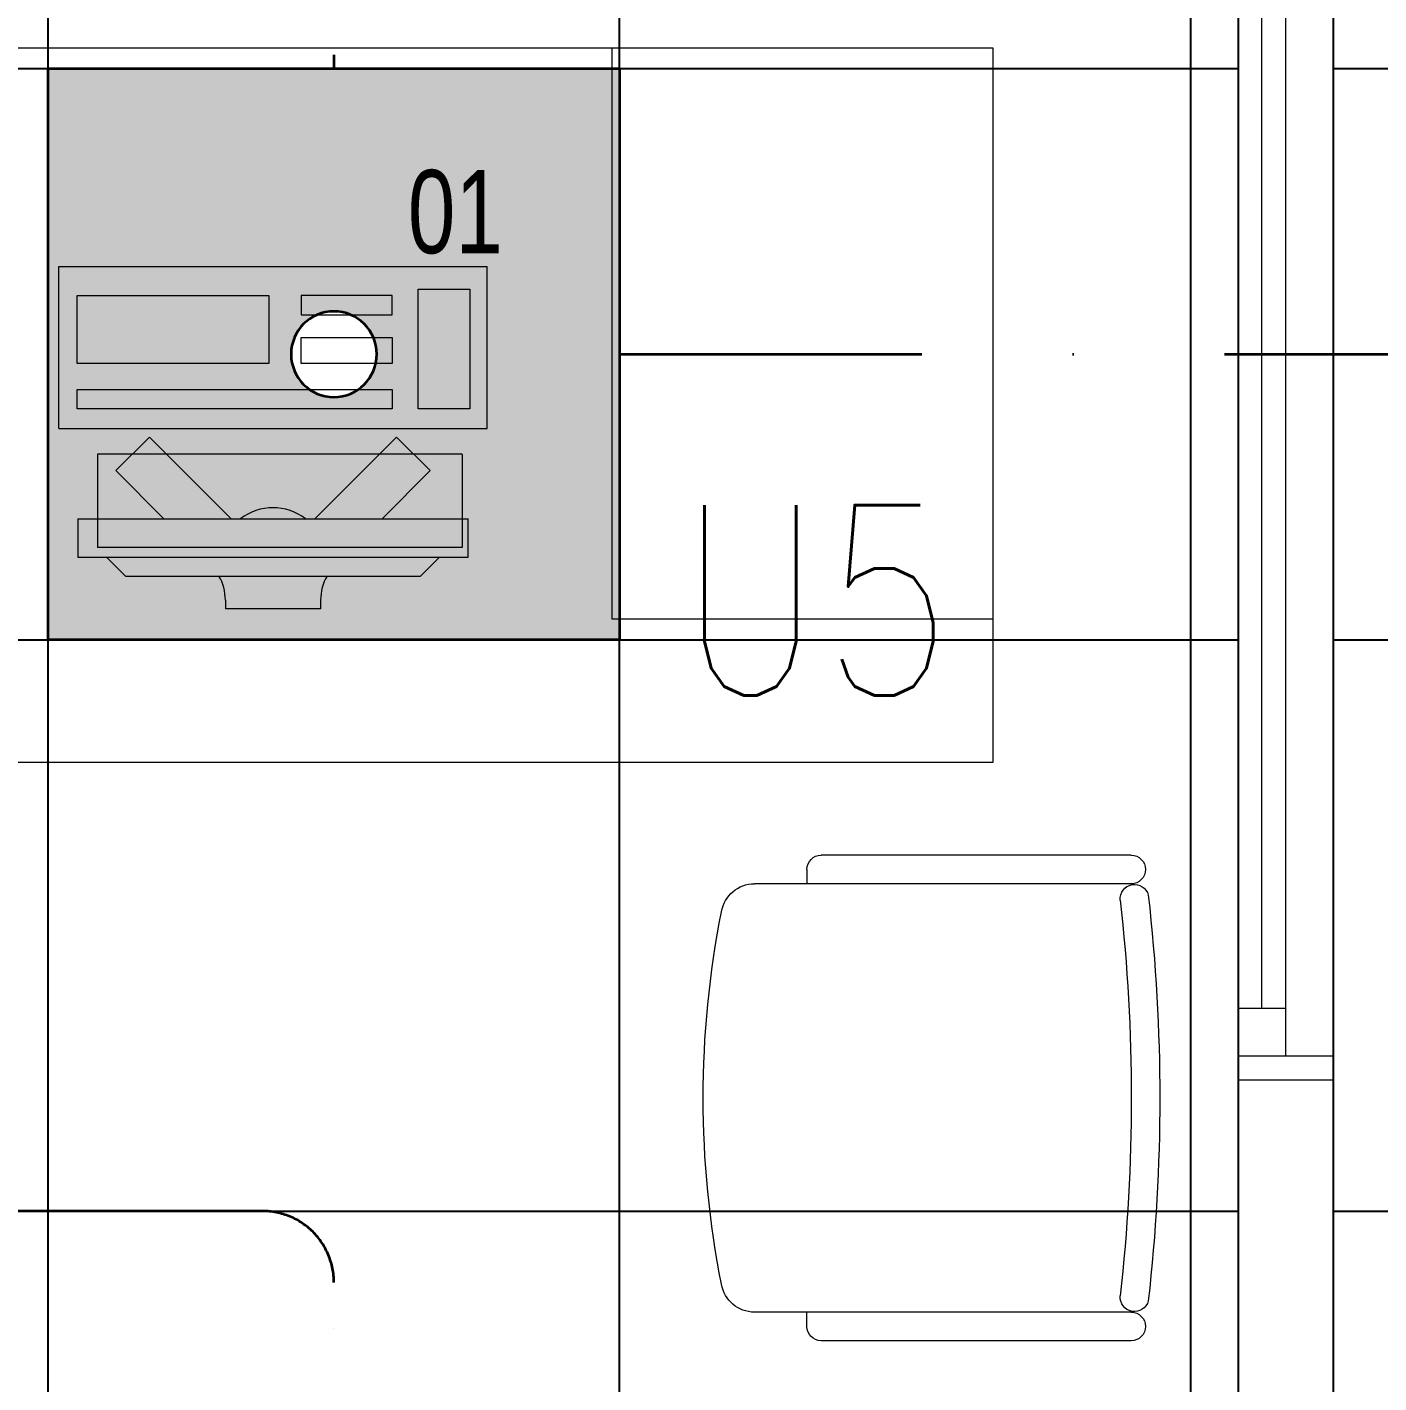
# Model space of a CAD drawing. Header units: inches. Extents: x -12418 to 183584, y -29325 to 19878.
# Drawn here: x 28178 to 29597, y -8580 to -7156 of the extents above; entities that cross this region are included whole.
import ezdxf
from ezdxf.enums import TextEntityAlignment as Align

# ---------------------------------------------------------------- set-up
doc = ezdxf.new("R2010")
doc.units = ezdxf.units.IN
doc.header["$LTSCALE"] = 25
doc.header["$MEASUREMENT"] = 0
doc.linetypes.add('00-Ground Floor$0$HIDDEN', pattern=[9.525, 6.35, -3.175])
doc.linetypes.add('DASHDOT', pattern=[25.4, 12.7, -6.35, 0, -6.35])
doc.layers.get('0').update_dxf_attribs({"color": 8})
for name, color, linetype, lineweight in [('00-Ground Floor$0$72_EGR_EQP_TAG', 142, 'Continuous', 5), ('00-Ground Floor$0$Aluminum', 251, 'Continuous', 5), ('00-Ground Floor$0$LOADING', 253, 'Continuous', 5), ('00-Ground Floor$0$Walls', 251, 'Continuous', 5), ('E-LITE-CIRC', 6, 'Continuous', 25), ('E-LITE-CIRC-NUMB', 6, 'Continuous', 25), ('E-LITE-CLNG', 150, 'Continuous', 35), ('E-LITE-CLNG-CNDT', 6, 'DASHDOT', 35), ('E-LITE-CTRL', 6, 'Continuous', 25), ('E-LITE-IDEN', 6, 'Continuous', 25)]:
    doc.layers.add(name, color=color, linetype=linetype, lineweight=lineweight)
doc.layers.add('00-Ground Floor$0$False Ceiling', color=251, linetype='Continuous')
doc.styles.add('00-Ground Floor$0$X3G_ENTITY_257CFD', font='swisscl.ttf', dxfattribs={"height": 200})
doc.styles.add('DC_Simplex', font='SIMPLEX.shx', dxfattribs={"width": 0.7})

# ---------------------------------------------------------------- blocks, each defined once
blk = doc.blocks.new('00-Ground Floor$0$GF21043-P')
at = {"color": 0}
for p, q in [((0.8, 0.75), (-0.8, 0.75)), ((-0.8, 0.75), (-0.8, 0)), ((-0.8, 0), (0.8, 0))]:
    blk.add_line(p, q, dxfattribs=at)
at = {"color": 0, "linetype": '00-Ground Floor$0$HIDDEN'}
for p, q in [((-0.8, 0.6), (-0.4, 0.6)), ((-0.4, 0.6), (-0.4, 0))]:
    blk.add_line(p, q, dxfattribs=at)
blk = doc.blocks.new('00-Ground Floor$0$GF21016-P')
at = {"layer": '00-Ground Floor$0$LOADING', "extrusion": (-1.24384e-09, -1.20261e-09, -1)}
for p, q in [((0.0128, 0.0179), (0.0128, 0.4136)), ((0.4628, 0.0179), (0.4628, 0.4136)), ((-0.0022, 0.3585), (0.0128, 0.3585)), ((0.4778, 0.3585), (0.4628, 0.3585)), ((-0.0172, 0.0179), (-0.0172, 0.3435)), ((0.4928, 0.0179), (0.4928, 0.3435)), ((0.4778, 0.0029), (0.4778, 0.0029))]:
    blk.add_line(p, q, dxfattribs=at)
for centre, radius, start, end in [((-0.2378, -0.5362), 1.0036, 78.7568, 101.2432), ((-0.0478, 0.4136), 0.035, 0, 80.6557), ((-0.4278, 0.4136), 0.035, 99.3443, 180), ((0.0022, 0.3435), 0.015, 0, 90), ((-0.4778, 0.3435), 0.015, 90, 180), ((-0.0284, 0.0145), 0.015, 284.3864, 95.5209), ((-0.2378, 1.8928), 1.8749, 263.6341, 276.3659), ((-0.4471, 0.0145), 0.015, 84.4791, 255.6136), ((0.0022, 0.0179), 0.015, 270, 0), ((0.0022, 0.0179), 0.015, 180, 270), ((-0.4778, 0.0179), 0.015, 270, 0), ((-0.4778, 0.0179), 0.015, 180, 270), ((-0.2378, 1.8734), 1.8855, 263.5119, 276.4881)]:
    blk.add_arc(centre, radius, start, end, dxfattribs=at)
blk = doc.blocks.new('00-Ground Floor$0$ITCWLS1-P')
at = {"layer": '00-Ground Floor$0$LOADING'}
for p, q in [((-0.17, 0.45), (-0.17, 0)), ((-0.17, 0.45), (0, 0.45)), ((0, 0.45), (0, 0)), ((-0.2651, 0.43, 0), (-0.3051, 0.43, 0)), ((-0.3051, 0.43, 0), (-0.3051, 0.02, 0)), ((-0.2651, 0.43, 0), (-0.2651, 0.02, 0)), ((-0.1496, 0.4305), (-0.1291, 0.4305)), ((-0.1291, 0.4305), (-0.1291, 0.4089)), ((-0.3251, 0.38, 0), (-0.3051, 0.4, 0)), ((-0.197, 0.4094), (-0.295, 0.4094)), ((-0.295, 0.0264), (-0.295, 0.4094)), ((-0.197, 0.0264), (-0.197, 0.4094)), ((-0.3251, 0.38, 0), (-0.3251, 0.07, 0)), ((-0.3503, 0.275), (-0.3596, 0.275)), ((-0.3596, 0.175), (-0.3596, 0.275)), ((-0.3503, 0.175), (-0.3596, 0.175)), ((-0.3251, 0.07, 0), (-0.3051, 0.05, 0)), ((-0.3051, 0.02, 0), (-0.2651, 0.02, 0)), ((-0.197, 0.0264), (-0.295, 0.0264)), ((-0.17, 0), (0, 0))]:
    blk.add_line(p, q, dxfattribs=at)
at = {"layer": '00-Ground Floor$0$LOADING', "extrusion": (2.48281e-10, 3.18408e-10, -1)}
for p, q in [((-0.2651, 0.3395), (-0.2144, 0.3902)), ((-0.1791, 0.3548), (-0.2144, 0.3902)), ((-0.2651, 0.2688), (-0.1791, 0.3548))]:
    blk.add_line(p, q, dxfattribs=at)
at = {"layer": '00-Ground Floor$0$LOADING', "extrusion": (2.48281e-10, -3.18408e-10, -1)}
for p, q in [((-0.2651, 0.1812), (-0.1791, 0.0952)), ((-0.2651, 0.1105), (-0.2144, 0.0598)), ((-0.1791, 0.0952), (-0.2144, 0.0598))]:
    blk.add_line(p, q, dxfattribs=at)
at = {"layer": '00-Ground Floor$0$LOADING'}
for points in [[(-0.1291, 0.4089), (-0.1291, 0.1), (-0.1496, 0.1), (-0.1496, 0.4305)], [(-0.1496, 0.1), (-0.1496, 0.1), (-0.1496, 0.1), (-0.1496, 0.1), (-0.1496, 0.1), (-0.1496, 0.1), (-0.1496, 0.1), (-0.1496, 0.1), (-0.1496, 0.1)], [(-0.1496, 0.1), (-0.1496, 0.1), (-0.1496, 0.1), (-0.1496, 0.1), (-0.1496, 0.1), (-0.1496, 0.1), (-0.1496, 0.1), (-0.1496, 0.1), (-0.1496, 0.1), (-0.1496, 0.1), (-0.1496, 0.1), (-0.1496, 0.1), (-0.1496, 0.1), (-0.1496, 0.1), (-0.1496, 0.1), (-0.1496, 0.1), (-0.1496, 0.1), (-0.1496, 0.1)], [(-0.1496, 0.1), (-0.1496, 0.1), (-0.1496, 0.1), (-0.1496, 0.1), (-0.1496, 0.1), (-0.1496, 0.1), (-0.1496, 0.1), (-0.1496, 0.1), (-0.1496, 0.1), (-0.1496, 0.1)], [(-0.1496, 0.1), (-0.1496, 0.1), (-0.1496, 0.1), (-0.1496, 0.1), (-0.1496, 0.1), (-0.1496, 0.1), (-0.1496, 0.1)], [(-0.1496, 0.1), (-0.1496, 0.1), (-0.1496, 0.1), (-0.1496, 0.1), (-0.1496, 0.1), (-0.1496, 0.1), (-0.1496, 0.1), (-0.1496, 0.1), (-0.1496, 0.1), (-0.1496, 0.1)], [(-0.1496, 0.1), (-0.1496, 0.1), (-0.1496, 0.1), (-0.1496, 0.1), (-0.1496, 0.1), (-0.1496, 0.1), (-0.1496, 0.1), (-0.1496, 0.1), (-0.1496, 0.1), (-0.1496, 0.1), (-0.1496, 0.1), (-0.1496, 0.1), (-0.1496, 0.1), (-0.1496, 0.1), (-0.1496, 0.1)], [(-0.1496, 0.1), (-0.1496, 0.1), (-0.1496, 0.1), (-0.1496, 0.1), (-0.1496, 0.1), (-0.1496, 0.1), (-0.1496, 0.1), (-0.1496, 0.1), (-0.1496, 0.1), (-0.1496, 0.1)], [(-0.1496, 0.1), (-0.1496, 0.1), (-0.1496, 0.1), (-0.1496, 0.1), (-0.1496, 0.1), (-0.1496, 0.1), (-0.1496, 0.1), (-0.1496, 0.1), (-0.1496, 0.1), (-0.1496, 0.1)], [(-0.1496, 0.1), (-0.1496, 0.1), (-0.1496, 0.1), (-0.1496, 0.1), (-0.1496, 0.1), (-0.1496, 0.1), (-0.1496, 0.1), (-0.1496, 0.1), (-0.1496, 0.1), (-0.1496, 0.1), (-0.1496, 0.1), (-0.1496, 0.1), (-0.1496, 0.1), (-0.1496, 0.1), (-0.1496, 0.1), (-0.1496, 0.1), (-0.1496, 0.1), (-0.1496, 0.1), (-0.1496, 0.1), (-0.1496, 0.1), (-0.1496, 0.1), (-0.1496, 0.1), (-0.1496, 0.1), (-0.1496, 0.1), (-0.1496, 0.1), (-0.1496, 0.1), (-0.1496, 0.1), (-0.1496, 0.1), (-0.1496, 0.1), (-0.1496, 0.1), (-0.1496, 0.1), (-0.1496, 0.1), (-0.1496, 0.1), (-0.1496, 0.1), (-0.1496, 0.1), (-0.1496, 0.1), (-0.1496, 0.1), (-0.1496, 0.1), (-0.1496, 0.1), (-0.1496, 0.1), (-0.1496, 0.1), (-0.1496, 0.1), (-0.1496, 0.1), (-0.1496, 0.1), (-0.1496, 0.1), (-0.1496, 0.1), (-0.1496, 0.1), (-0.1496, 0.1), (-0.1496, 0.1), (-0.1496, 0.1), (-0.1496, 0.1), (-0.1496, 0.1), (-0.1496, 0.1), (-0.1496, 0.1)], [(-0.1496, 0.1), (-0.1496, 0.1), (-0.1496, 0.1), (-0.1496, 0.1), (-0.1496, 0.1), (-0.1496, 0.1), (-0.1496, 0.1), (-0.1496, 0.1), (-0.1496, 0.1), (-0.1496, 0.1), (-0.1496, 0.1), (-0.1496, 0.1), (-0.1496, 0.1), (-0.1496, 0.1), (-0.1496, 0.1), (-0.1496, 0.1), (-0.1496, 0.1), (-0.1496, 0.1), (-0.1496, 0.1), (-0.1496, 0.1), (-0.1496, 0.1), (-0.1496, 0.1), (-0.1496, 0.1), (-0.1496, 0.1), (-0.1496, 0.1), (-0.1496, 0.1), (-0.1496, 0.1), (-0.1496, 0.1), (-0.1496, 0.1), (-0.1496, 0.1), (-0.1496, 0.1), (-0.1496, 0.1), (-0.1496, 0.1), (-0.1496, 0.1), (-0.1496, 0.1), (-0.1496, 0.1), (-0.1496, 0.1), (-0.1496, 0.1), (-0.1496, 0.1), (-0.1496, 0.1), (-0.1496, 0.1), (-0.1496, 0.1), (-0.1496, 0.1), (-0.1496, 0.1), (-0.1496, 0.1), (-0.1496, 0.1), (-0.1496, 0.1), (-0.1496, 0.1), (-0.1496, 0.1), (-0.1496, 0.1), (-0.1496, 0.1), (-0.1496, 0.1), (-0.1496, 0.1), (-0.1496, 0.1), (-0.1496, 0.1), (-0.1496, 0.1), (-0.1496, 0.1), (-0.1496, 0.1), (-0.1496, 0.1), (-0.1496, 0.1), (-0.1496, 0.1), (-0.1496, 0.1), (-0.1496, 0.1), (-0.1496, 0.1), (-0.1496, 0.1), (-0.1496, 0.1), (-0.1496, 0.1), (-0.1496, 0.1), (-0.1496, 0.1), (-0.1496, 0.1), (-0.1496, 0.1), (-0.1496, 0.1), (-0.1496, 0.1), (-0.1496, 0.1), (-0.1496, 0.1), (-0.1496, 0.1), (-0.1496, 0.1), (-0.1496, 0.1), (-0.1496, 0.1), (-0.1496, 0.1), (-0.1496, 0.1), (-0.1496, 0.1), (-0.1496, 0.1), (-0.1496, 0.1), (-0.1496, 0.1), (-0.1496, 0.1), (-0.1496, 0.1), (-0.1496, 0.1), (-0.1496, 0.1)], [(-0.1496, 0.1), (-0.1496, 0.1), (-0.1496, 0.1), (-0.1496, 0.1), (-0.1496, 0.1), (-0.1496, 0.1), (-0.1496, 0.1), (-0.1496, 0.1), (-0.1496, 0.1), (-0.1496, 0.1), (-0.1496, 0.1), (-0.1496, 0.1)], [(-0.1496, 0.1), (-0.1496, 0.1), (-0.1496, 0.1), (-0.1496, 0.1), (-0.1496, 0.1), (-0.1496, 0.1), (-0.1496, 0.1)], [(-0.1496, 0.1), (-0.1496, 0.1), (-0.1496, 0.1), (-0.1496, 0.1), (-0.1496, 0.1), (-0.1496, 0.1), (-0.1496, 0.1), (-0.1496, 0.1), (-0.1496, 0.1), (-0.1496, 0.1), (-0.1496, 0.1), (-0.1496, 0.1), (-0.1496, 0.1), (-0.1496, 0.1), (-0.1496, 0.1), (-0.1496, 0.1), (-0.1496, 0.1)], [(-0.1496, 0.1), (-0.1496, 0.1), (-0.1496, 0.1), (-0.1496, 0.1), (-0.1496, 0.1), (-0.1496, 0.1), (-0.1496, 0.1), (-0.1496, 0.1), (-0.1496, 0.1), (-0.1496, 0.1), (-0.1496, 0.1), (-0.1496, 0.1), (-0.1496, 0.1), (-0.1496, 0.1), (-0.1496, 0.1), (-0.1496, 0.1), (-0.1496, 0.1), (-0.1496, 0.1), (-0.1496, 0.1), (-0.1496, 0.1), (-0.1496, 0.1), (-0.1496, 0.1), (-0.1496, 0.1), (-0.1496, 0.1), (-0.1496, 0.1), (-0.1496, 0.1), (-0.1496, 0.1), (-0.1496, 0.1), (-0.1496, 0.1), (-0.1496, 0.1), (-0.1496, 0.1), (-0.1496, 0.1), (-0.1496, 0.1), (-0.1496, 0.1), (-0.1496, 0.1), (-0.1496, 0.1), (-0.1496, 0.1), (-0.1496, 0.1), (-0.1496, 0.1), (-0.1496, 0.1), (-0.1496, 0.1), (-0.1496, 0.1), (-0.1496, 0.1), (-0.1496, 0.1), (-0.1496, 0.1), (-0.1496, 0.1), (-0.1496, 0.1), (-0.1496, 0.1), (-0.1496, 0.1), (-0.1496, 0.1), (-0.1496, 0.1), (-0.1496, 0.1), (-0.1496, 0.1), (-0.1496, 0.1), (-0.1496, 0.1), (-0.1496, 0.1), (-0.1496, 0.1), (-0.1496, 0.1), (-0.1496, 0.1), (-0.1496, 0.1), (-0.1496, 0.1), (-0.1496, 0.1), (-0.1496, 0.1), (-0.1496, 0.1), (-0.1496, 0.1), (-0.1496, 0.1), (-0.1496, 0.1), (-0.1496, 0.1), (-0.1496, 0.1), (-0.1496, 0.1), (-0.1496, 0.1), (-0.1496, 0.1), (-0.1496, 0.1), (-0.1496, 0.1), (-0.1496, 0.1), (-0.1496, 0.1), (-0.1496, 0.1), (-0.1496, 0.1), (-0.1496, 0.1), (-0.1496, 0.1), (-0.1496, 0.1), (-0.1496, 0.1), (-0.1496, 0.1), (-0.1496, 0.1), (-0.1496, 0.1), (-0.1496, 0.1), (-0.1496, 0.1), (-0.1496, 0.1), (-0.1496, 0.1), (-0.1496, 0.1), (-0.1496, 0.1), (-0.1496, 0.1), (-0.1496, 0.1), (-0.1496, 0.1), (-0.1496, 0.1), (-0.1496, 0.1), (-0.1496, 0.1), (-0.1496, 0.1), (-0.1496, 0.1), (-0.1496, 0.1), (-0.1496, 0.1), (-0.1496, 0.1), (-0.1496, 0.1), (-0.1496, 0.1), (-0.1496, 0.1), (-0.1496, 0.1), (-0.1496, 0.1), (-0.1496, 0.1), (-0.1496, 0.1), (-0.1496, 0.1), (-0.1496, 0.1)], [(-0.1496, 0.1), (-0.1496, 0.1), (-0.1496, 0.1), (-0.1496, 0.1), (-0.1496, 0.1), (-0.1496, 0.1), (-0.1496, 0.1), (-0.1496, 0.1)]]:
    blk.add_lwpolyline(points, dxfattribs=at)
for points in [[(-0.1019, 0.4305), (-0.0304, 0.4305), (-0.0304, 0.2294), (-0.1019, 0.2294)], [(-0.1019, 0.1954), (-0.0747, 0.1954), (-0.0747, 0.1), (-0.1019, 0.1)], [(-0.0304, 0.1954), (-0.0508, 0.1954), (-0.0508, 0.1), (-0.0304, 0.1)], [(-0.1496, 0.1), (-0.1496, 0.1), (-0.1496, 0.1), (-0.1496, 0.1), (-0.1496, 0.1), (-0.1496, 0.1), (-0.1496, 0.1), (-0.1496, 0.1), (-0.1496, 0.1), (-0.1496, 0.1), (-0.1496, 0.1), (-0.1496, 0.1), (-0.1496, 0.1), (-0.1496, 0.1), (-0.1496, 0.1), (-0.1496, 0.1), (-0.1496, 0.1), (-0.1496, 0.1), (-0.1496, 0.1), (-0.1496, 0.1), (-0.1496, 0.1), (-0.1496, 0.1), (-0.1496, 0.1), (-0.1496, 0.1), (-0.1496, 0.1), (-0.1496, 0.1), (-0.1496, 0.1), (-0.1496, 0.1), (-0.1496, 0.1), (-0.1496, 0.1), (-0.1496, 0.1), (-0.1496, 0.1), (-0.1496, 0.1), (-0.1496, 0.1), (-0.1496, 0.1), (-0.1496, 0.1), (-0.1496, 0.1), (-0.1496, 0.1), (-0.1496, 0.1), (-0.1496, 0.1), (-0.1496, 0.1), (-0.1496, 0.1), (-0.1496, 0.1), (-0.1496, 0.1), (-0.1496, 0.1), (-0.1496, 0.1), (-0.1496, 0.1), (-0.1496, 0.1), (-0.1496, 0.1), (-0.1496, 0.1), (-0.1496, 0.1), (-0.1496, 0.1), (-0.1496, 0.1), (-0.1496, 0.1), (-0.1496, 0.1), (-0.1496, 0.1), (-0.1496, 0.1), (-0.1496, 0.1), (-0.1496, 0.1), (-0.1496, 0.1), (-0.1496, 0.1), (-0.1496, 0.1), (-0.1496, 0.1), (-0.1496, 0.1), (-0.1496, 0.1), (-0.1496, 0.1), (-0.1496, 0.1), (-0.1496, 0.1), (-0.1496, 0.1), (-0.1496, 0.1), (-0.1496, 0.1), (-0.1496, 0.1), (-0.1496, 0.1), (-0.1496, 0.1), (-0.1496, 0.1), (-0.1496, 0.1), (-0.1496, 0.1), (-0.1496, 0.1), (-0.1496, 0.1), (-0.1496, 0.1), (-0.1496, 0.1), (-0.1496, 0.1), (-0.1496, 0.1), (-0.1496, 0.1), (-0.1496, 0.1), (-0.1496, 0.1), (-0.1496, 0.1), (-0.1496, 0.1), (-0.1496, 0.1), (-0.1496, 0.1), (-0.1496, 0.1), (-0.1496, 0.1), (-0.1496, 0.1), (-0.1496, 0.1), (-0.1496, 0.1), (-0.1496, 0.1), (-0.1496, 0.1), (-0.1496, 0.1), (-0.1496, 0.1), (-0.1496, 0.1), (-0.1496, 0.1), (-0.1496, 0.1), (-0.1496, 0.1), (-0.1496, 0.1), (-0.1496, 0.1), (-0.1496, 0.1), (-0.1496, 0.1), (-0.1496, 0.1), (-0.1496, 0.1), (-0.1496, 0.1), (-0.1496, 0.1), (-0.1496, 0.1), (-0.1496, 0.1), (-0.1496, 0.1), (-0.1496, 0.1), (-0.1496, 0.1), (-0.1496, 0.1), (-0.1496, 0.1), (-0.1496, 0.1), (-0.1496, 0.1), (-0.1496, 0.1), (-0.1496, 0.1), (-0.1496, 0.1), (-0.1496, 0.1), (-0.1496, 0.1), (-0.1496, 0.1), (-0.1496, 0.1), (-0.1496, 0.1), (-0.1496, 0.1), (-0.1496, 0.1), (-0.1496, 0.1), (-0.1496, 0.1), (-0.1496, 0.1), (-0.1496, 0.1), (-0.1496, 0.1), (-0.1496, 0.1), (-0.1496, 0.1), (-0.1496, 0.1), (-0.1496, 0.1), (-0.1496, 0.1), (-0.1496, 0.1), (-0.1496, 0.1), (-0.1496, 0.1), (-0.1496, 0.1), (-0.1496, 0.1), (-0.1496, 0.1), (-0.1496, 0.1), (-0.1496, 0.1), (-0.1496, 0.1), (-0.1496, 0.1), (-0.1496, 0.1), (-0.1496, 0.1), (-0.1496, 0.1), (-0.1496, 0.1), (-0.1496, 0.1), (-0.1496, 0.1), (-0.1496, 0.1), (-0.1496, 0.1), (-0.1496, 0.1), (-0.1496, 0.1), (-0.1496, 0.1), (-0.1496, 0.1), (-0.1496, 0.1), (-0.1496, 0.1), (-0.1496, 0.1), (-0.1496, 0.1), (-0.1496, 0.1), (-0.1496, 0.1), (-0.1496, 0.1), (-0.1496, 0.1), (-0.1496, 0.1), (-0.1496, 0.1), (-0.1496, 0.1), (-0.1496, 0.1), (-0.1496, 0.1), (-0.1496, 0.1), (-0.1496, 0.1), (-0.1496, 0.1), (-0.1496, 0.1), (-0.1496, 0.1), (-0.1496, 0.1), (-0.1496, 0.1), (-0.1496, 0.1), (-0.1496, 0.1), (-0.1496, 0.1), (-0.1496, 0.1), (-0.1496, 0.1), (-0.1496, 0.1), (-0.1496, 0.1), (-0.1496, 0.1), (-0.1496, 0.1), (-0.1496, 0.1), (-0.1496, 0.1), (-0.1496, 0.1), (-0.1496, 0.1), (-0.1496, 0.1), (-0.1496, 0.1), (-0.1496, 0.1), (-0.1496, 0.1), (-0.1496, 0.1), (-0.1496, 0.1), (-0.1496, 0.1), (-0.1496, 0.1), (-0.1496, 0.1), (-0.1496, 0.1), (-0.1496, 0.1), (-0.1496, 0.1), (-0.1496, 0.1), (-0.1496, 0.1), (-0.1496, 0.1), (-0.1496, 0.1), (-0.1496, 0.1), (-0.1496, 0.1), (-0.1496, 0.1), (-0.1496, 0.1), (-0.1496, 0.1), (-0.1496, 0.1), (-0.1496, 0.1), (-0.1496, 0.1), (-0.1496, 0.1), (-0.1496, 0.1), (-0.1496, 0.1), (-0.1496, 0.1), (-0.1496, 0.1), (-0.1496, 0.1), (-0.1496, 0.1), (-0.1496, 0.1), (-0.1496, 0.1), (-0.1496, 0.1), (-0.1496, 0.1), (-0.1496, 0.1), (-0.1496, 0.1), (-0.1496, 0.1), (-0.1496, 0.1), (-0.1496, 0.1), (-0.1496, 0.1), (-0.1496, 0.1), (-0.1496, 0.1), (-0.1496, 0.1), (-0.1496, 0.1), (-0.1496, 0.1), (-0.1496, 0.1), (-0.1496, 0.1), (-0.1496, 0.1), (-0.1496, 0.1), (-0.1496, 0.1), (-0.1496, 0.1), (-0.1496, 0.1), (-0.1496, 0.1), (-0.1496, 0.1), (-0.1496, 0.1), (-0.1496, 0.1), (-0.1496, 0.1), (-0.1496, 0.1), (-0.1496, 0.1), (-0.1496, 0.1), (-0.1496, 0.1), (-0.1496, 0.1), (-0.1496, 0.1), (-0.1496, 0.1), (-0.1496, 0.1), (-0.1496, 0.1), (-0.1496, 0.1), (-0.1496, 0.1), (-0.1496, 0.1), (-0.1496, 0.1), (-0.1496, 0.1), (-0.1496, 0.1), (-0.1496, 0.1), (-0.1496, 0.1), (-0.1496, 0.1), (-0.1496, 0.1), (-0.1496, 0.1), (-0.1496, 0.1), (-0.1496, 0.1), (-0.1496, 0.1), (-0.1496, 0.1)], [(-0.1496, 0.1), (-0.1496, 0.1), (-0.1496, 0.1), (-0.1496, 0.1), (-0.1496, 0.1), (-0.1496, 0.1), (-0.1496, 0.1), (-0.1496, 0.1), (-0.1496, 0.1), (-0.1496, 0.1), (-0.1496, 0.1), (-0.1496, 0.1), (-0.1496, 0.1), (-0.1496, 0.1), (-0.1496, 0.1), (-0.1496, 0.1), (-0.1496, 0.1), (-0.1496, 0.1), (-0.1496, 0.1), (-0.1496, 0.1), (-0.1496, 0.1), (-0.1496, 0.1), (-0.1496, 0.1), (-0.1496, 0.1), (-0.1496, 0.1), (-0.1496, 0.1), (-0.1496, 0.1), (-0.1496, 0.1), (-0.1496, 0.1), (-0.1496, 0.1), (-0.1496, 0.1), (-0.1496, 0.1), (-0.1496, 0.1), (-0.1496, 0.1), (-0.1496, 0.1), (-0.1496, 0.1), (-0.1496, 0.1), (-0.1496, 0.1), (-0.1496, 0.1), (-0.1496, 0.1), (-0.1496, 0.1), (-0.1496, 0.1), (-0.1496, 0.1), (-0.1496, 0.1), (-0.1496, 0.1), (-0.1496, 0.1), (-0.1496, 0.1), (-0.1496, 0.1), (-0.1496, 0.1), (-0.1496, 0.1), (-0.1496, 0.1), (-0.1496, 0.1), (-0.1496, 0.1), (-0.1496, 0.1), (-0.1496, 0.1), (-0.1496, 0.1), (-0.1496, 0.1), (-0.1496, 0.1), (-0.1496, 0.1), (-0.1496, 0.1), (-0.1496, 0.1), (-0.1496, 0.1), (-0.1496, 0.1), (-0.1496, 0.1), (-0.1496, 0.1), (-0.1496, 0.1), (-0.1496, 0.1), (-0.1496, 0.1), (-0.1496, 0.1), (-0.1496, 0.1), (-0.1496, 0.1), (-0.1496, 0.1), (-0.1496, 0.1), (-0.1496, 0.1), (-0.1496, 0.1), (-0.1496, 0.1), (-0.1496, 0.1), (-0.1496, 0.1), (-0.1496, 0.1), (-0.1496, 0.1), (-0.1496, 0.1), (-0.1496, 0.1), (-0.1496, 0.1), (-0.1496, 0.1), (-0.1496, 0.1), (-0.1496, 0.1), (-0.1496, 0.1), (-0.1496, 0.1), (-0.1496, 0.1), (-0.1496, 0.1), (-0.1496, 0.1), (-0.1496, 0.1), (-0.1496, 0.1), (-0.1496, 0.1), (-0.1496, 0.1), (-0.1496, 0.1), (-0.1496, 0.1), (-0.1496, 0.1), (-0.1496, 0.1), (-0.1496, 0.1), (-0.1496, 0.1), (-0.1496, 0.1), (-0.1496, 0.1), (-0.1496, 0.1), (-0.1496, 0.1), (-0.1496, 0.1), (-0.1496, 0.1), (-0.1496, 0.1), (-0.1496, 0.1), (-0.1496, 0.1), (-0.1496, 0.1), (-0.1496, 0.1), (-0.1496, 0.1), (-0.1496, 0.1), (-0.1496, 0.1), (-0.1496, 0.1), (-0.1496, 0.1), (-0.1496, 0.1), (-0.1496, 0.1), (-0.1496, 0.1), (-0.1496, 0.1), (-0.1496, 0.1), (-0.1496, 0.1), (-0.1496, 0.1), (-0.1496, 0.1), (-0.1496, 0.1), (-0.1496, 0.1), (-0.1496, 0.1), (-0.1496, 0.1), (-0.1496, 0.1), (-0.1496, 0.1), (-0.1496, 0.1), (-0.1496, 0.1), (-0.1496, 0.1), (-0.1496, 0.1), (-0.1496, 0.1), (-0.1496, 0.1), (-0.1496, 0.1), (-0.1496, 0.1), (-0.1496, 0.1), (-0.1496, 0.1), (-0.1496, 0.1), (-0.1496, 0.1), (-0.1496, 0.1), (-0.1496, 0.1), (-0.1496, 0.1), (-0.1496, 0.1), (-0.1496, 0.1), (-0.1496, 0.1), (-0.1496, 0.1), (-0.1496, 0.1), (-0.1496, 0.1), (-0.1496, 0.1), (-0.1496, 0.1), (-0.1496, 0.1), (-0.1496, 0.1), (-0.1496, 0.1), (-0.1496, 0.1), (-0.1496, 0.1), (-0.1496, 0.1), (-0.1496, 0.1), (-0.1496, 0.1), (-0.1496, 0.1), (-0.1496, 0.1), (-0.1496, 0.1), (-0.1496, 0.1), (-0.1496, 0.1), (-0.1496, 0.1), (-0.1496, 0.1), (-0.1496, 0.1), (-0.1496, 0.1), (-0.1496, 0.1), (-0.1496, 0.1), (-0.1496, 0.1), (-0.1496, 0.1), (-0.1496, 0.1), (-0.1496, 0.1), (-0.1496, 0.1), (-0.1496, 0.1), (-0.1496, 0.1), (-0.1496, 0.1), (-0.1496, 0.1), (-0.1496, 0.1), (-0.1496, 0.1), (-0.1496, 0.1), (-0.1496, 0.1), (-0.1496, 0.1), (-0.1496, 0.1), (-0.1496, 0.1), (-0.1496, 0.1), (-0.1496, 0.1), (-0.1496, 0.1), (-0.1496, 0.1), (-0.1496, 0.1), (-0.1496, 0.1), (-0.1496, 0.1), (-0.1496, 0.1), (-0.1496, 0.1), (-0.1496, 0.1), (-0.1496, 0.1), (-0.1496, 0.1), (-0.1496, 0.1), (-0.1496, 0.1), (-0.1496, 0.1), (-0.1496, 0.1), (-0.1496, 0.1), (-0.1496, 0.1), (-0.1496, 0.1), (-0.1496, 0.1), (-0.1496, 0.1), (-0.1496, 0.1), (-0.1496, 0.1), (-0.1496, 0.1), (-0.1496, 0.1)], [(-0.1496, 0.1), (-0.1496, 0.1), (-0.1496, 0.1), (-0.1496, 0.1), (-0.1496, 0.1), (-0.1496, 0.1), (-0.1496, 0.1), (-0.1496, 0.1), (-0.1496, 0.1), (-0.1496, 0.1), (-0.1496, 0.1), (-0.1496, 0.1), (-0.1496, 0.1), (-0.1496, 0.1), (-0.1496, 0.1), (-0.1496, 0.1), (-0.1496, 0.1), (-0.1496, 0.1), (-0.1496, 0.1), (-0.1496, 0.1), (-0.1496, 0.1), (-0.1496, 0.1), (-0.1496, 0.1), (-0.1496, 0.1), (-0.1496, 0.1), (-0.1496, 0.1), (-0.1496, 0.1), (-0.1496, 0.1), (-0.1496, 0.1), (-0.1496, 0.1), (-0.1496, 0.1), (-0.1496, 0.1), (-0.1496, 0.1), (-0.1496, 0.1), (-0.1496, 0.1), (-0.1496, 0.1), (-0.1496, 0.1), (-0.1496, 0.1), (-0.1496, 0.1), (-0.1496, 0.1), (-0.1496, 0.1), (-0.1496, 0.1), (-0.1496, 0.1), (-0.1496, 0.1), (-0.1496, 0.1), (-0.1496, 0.1), (-0.1496, 0.1), (-0.1496, 0.1), (-0.1496, 0.1), (-0.1496, 0.1), (-0.1496, 0.1), (-0.1496, 0.1), (-0.1496, 0.1), (-0.1496, 0.1), (-0.1496, 0.1), (-0.1496, 0.1), (-0.1496, 0.1), (-0.1496, 0.1), (-0.1496, 0.1), (-0.1496, 0.1), (-0.1496, 0.1), (-0.1496, 0.1), (-0.1496, 0.1), (-0.1496, 0.1), (-0.1496, 0.1), (-0.1496, 0.1), (-0.1496, 0.1), (-0.1496, 0.1), (-0.1496, 0.1), (-0.1496, 0.1), (-0.1496, 0.1), (-0.1496, 0.1), (-0.1496, 0.1), (-0.1496, 0.1), (-0.1496, 0.1), (-0.1496, 0.1), (-0.1496, 0.1), (-0.1496, 0.1), (-0.1496, 0.1), (-0.1496, 0.1), (-0.1496, 0.1), (-0.1496, 0.1), (-0.1496, 0.1), (-0.1496, 0.1), (-0.1496, 0.1), (-0.1496, 0.1), (-0.1496, 0.1), (-0.1496, 0.1), (-0.1496, 0.1), (-0.1496, 0.1), (-0.1496, 0.1), (-0.1496, 0.1), (-0.1496, 0.1), (-0.1496, 0.1), (-0.1496, 0.1), (-0.1496, 0.1), (-0.1496, 0.1), (-0.1496, 0.1), (-0.1496, 0.1), (-0.1496, 0.1), (-0.1496, 0.1), (-0.1496, 0.1), (-0.1496, 0.1), (-0.1496, 0.1), (-0.1496, 0.1), (-0.1496, 0.1), (-0.1496, 0.1), (-0.1496, 0.1), (-0.1496, 0.1), (-0.1496, 0.1), (-0.1496, 0.1), (-0.1496, 0.1), (-0.1496, 0.1), (-0.1496, 0.1), (-0.1496, 0.1), (-0.1496, 0.1), (-0.1496, 0.1), (-0.1496, 0.1), (-0.1496, 0.1), (-0.1496, 0.1), (-0.1496, 0.1), (-0.1496, 0.1), (-0.1496, 0.1), (-0.1496, 0.1), (-0.1496, 0.1), (-0.1496, 0.1), (-0.1496, 0.1), (-0.1496, 0.1), (-0.1496, 0.1), (-0.1496, 0.1), (-0.1496, 0.1), (-0.1496, 0.1), (-0.1496, 0.1), (-0.1496, 0.1), (-0.1496, 0.1), (-0.1496, 0.1), (-0.1496, 0.1), (-0.1496, 0.1), (-0.1496, 0.1), (-0.1496, 0.1), (-0.1496, 0.1), (-0.1496, 0.1), (-0.1496, 0.1), (-0.1496, 0.1), (-0.1496, 0.1), (-0.1496, 0.1), (-0.1496, 0.1), (-0.1496, 0.1), (-0.1496, 0.1), (-0.1496, 0.1), (-0.1496, 0.1), (-0.1496, 0.1), (-0.1496, 0.1), (-0.1496, 0.1), (-0.1496, 0.1), (-0.1496, 0.1), (-0.1496, 0.1), (-0.1496, 0.1), (-0.1496, 0.1), (-0.1496, 0.1), (-0.1496, 0.1), (-0.1496, 0.1), (-0.1496, 0.1), (-0.1496, 0.1), (-0.1496, 0.1), (-0.1496, 0.1), (-0.1496, 0.1), (-0.1496, 0.1), (-0.1496, 0.1), (-0.1496, 0.1), (-0.1496, 0.1), (-0.1496, 0.1), (-0.1496, 0.1), (-0.1496, 0.1), (-0.1496, 0.1), (-0.1496, 0.1), (-0.1496, 0.1), (-0.1496, 0.1), (-0.1496, 0.1), (-0.1496, 0.1), (-0.1496, 0.1), (-0.1496, 0.1), (-0.1496, 0.1), (-0.1496, 0.1), (-0.1496, 0.1), (-0.1496, 0.1), (-0.1496, 0.1), (-0.1496, 0.1), (-0.1496, 0.1), (-0.1496, 0.1), (-0.1496, 0.1), (-0.1496, 0.1), (-0.1496, 0.1), (-0.1496, 0.1), (-0.1496, 0.1), (-0.1496, 0.1), (-0.1496, 0.1), (-0.1496, 0.1), (-0.1496, 0.1), (-0.1496, 0.1), (-0.1496, 0.1), (-0.1496, 0.1), (-0.1496, 0.1), (-0.1496, 0.1), (-0.1496, 0.1), (-0.1496, 0.1), (-0.1496, 0.1), (-0.1496, 0.1), (-0.1496, 0.1), (-0.1496, 0.1), (-0.1496, 0.1), (-0.1496, 0.1), (-0.1496, 0.1), (-0.1496, 0.1), (-0.1496, 0.1), (-0.1496, 0.1), (-0.1496, 0.1), (-0.1496, 0.1), (-0.1496, 0.1)], [(-0.1496, 0.0727), (-0.0236, 0.0727), (-0.0236, 0.0182), (-0.1496, 0.0182)]]:
    blk.add_lwpolyline(points, close=True, dxfattribs=at)
for centre, radius, start, end in [((-0.3503, 0.325), 0.05, 270, 300.3093), ((-0.3089, 0.225), 0.0556, 321.9431, 38.0569), ((-0.3503, 0.125), 0.05, 59.6907, 90)]:
    blk.add_arc(centre, radius, start, end, dxfattribs=at)
blk = doc.blocks.new('00-Ground Floor$0$A$C37be4daf')
at = {"layer": '00-Ground Floor$0$Aluminum'}
for p, q in [((1416, 598.2), (216, 598.2)), ((241, 498.2), (241, 598.2)), ((291, 548.2), (291, 598.2)), ((1341, 548.2), (1341, 598.2)), ((1391, 498.2), (1391, 598.2)), ((291, 573.2), (1341, 573.2)), ((1391, 548.2), (241, 548.2)), ((1416, 498.2), (216, 498.2))]:
    blk.add_line(p, q, dxfattribs=at)
at = {"layer": '00-Ground Floor$0$Walls'}
for p, q in [((216, 498.2), (216, 598.2)), ((1416, 498.2), (1416, 598.2))]:
    blk.add_line(p, q, dxfattribs=at)
blk = doc.blocks.new('00-Ground Floor$0$A$Ce9e1c4c3')
at = {"layer": '00-Ground Floor$0$False Ceiling', "color": 254}
for p, q in [((-70450.5, -6347.4, 0), (-70450.5, -13467.4, 0)), ((-70550.5, -6447.4, 0), (-70550.5, -9957.4, 0))]:
    blk.add_line(p, q, dxfattribs=at)
at = {"layer": '00-Ground Floor$0$False Ceiling', "color": 254, "linetype": 'Continuous'}
for p, q in [((-71800, -9957.4), (-71800, -6447.4)), ((-71200, -9957.4), (-71200, -6447.4)), ((-70600, -9957.4), (-70600, -6447.4)), ((-76050.5, -7200), (-70550.5, -7200)), ((-70450.5, -7200), (-68650.5, -7200)), ((-76050.5, -7800), (-70550.5, -7800)), ((-70450.5, -7800), (-68650.5, -7800)), ((-76050.5, -8400), (-70550.5, -8400)), ((-70450.5, -8400), (-68650.5, -8400))]:
    blk.add_line(p, q, dxfattribs=at)
blk = doc.blocks.new('00-Ground Floor')
at = {"layer": '00-Ground Floor$0$Walls'}
for p, q in [((29549.5, -6347.4, 0), (29549.5, -8877.4, 0)), ((29449.5, -8877.4, 0), (29449.5, -6447.4, 0))]:
    blk.add_line(p, q, dxfattribs=at)
at = {"rotation": 90}
blk.add_blockref('00-Ground Floor$0$A$C37be4daf', (30047.7, -8478.4, 0), dxfattribs=at)
at = {"layer": '00-Ground Floor$0$False Ceiling', "color": 254}
blk.add_blockref('00-Ground Floor$0$A$Ce9e1c4c3', (100000, 0), dxfattribs=at)
at = {"layer": '00-Ground Floor$0$LOADING', "extrusion": (2.24019e-05, 2.35417e-18, 1), "xscale": 1000, "yscale": 1000, "zscale": 1000, "rotation": 180.0000000000001}
blk.add_blockref('00-Ground Floor$0$GF21043-P', (28392.2, -7178.4, 0.6), dxfattribs=at)
at = {"layer": '00-Ground Floor$0$LOADING', "extrusion": (-1.94022e-16, 8.01373e-06, 1), "xscale": 1000.000000000005, "yscale": 1000.000000000005, "zscale": 1000.000000000005, "rotation": 90.00000000646477}
blk.add_blockref('00-Ground Floor$0$ITCWLS1-P', (28661, -7407.9, -0.1), dxfattribs=at)
at = {"layer": '00-Ground Floor$0$LOADING', "color": 1, "extrusion": (1.86519e-05, 4.75185e-05, 1), "xscale": 1000.000000000001, "yscale": 1000.000000000001, "zscale": -1000.000000000011, "rotation": 89.99997490245697}
blk.add_blockref('00-Ground Floor$0$GF21016-P', (29355.2, -8519, 0.1), dxfattribs=at)
at = {"layer": '00-Ground Floor$0$72_EGR_EQP_TAG', "insert": (28627.5, -7306.5, 0), "char_height": 87.47, "attachment_point": 2, "style": '00-Ground Floor$0$X3G_ENTITY_257CFD'}
blk.add_mtext('01', dxfattribs=at)
blk = doc.blocks.new('*U239')
h = blk.add_hatch(color=254)
h.dxf.hatch_style = 1
h.paths.add_polyline_path([(-300, 300), (-300, -300), (300, -300), (300, 300)])
edge = h.paths.add_edge_path(flags=16)
edge.add_arc((0, 0), 45, 0, 360)
blk.add_lwpolyline([(-300, 300), (-300, -300), (300, -300), (300, 300)], close=True)
blk.add_circle((0, 0), 45)
at = {"layer": 'E-LITE-CIRC-NUMB', "style": 'DC_Simplex', "width": 0.7, "flags": 8}
blk.add_attdef('CIRCUIT', text='', height=200, rotation=0, dxfattribs=at).set_placement((-473.9, 300), align=Align.RIGHT)
at = {"layer": 'E-LITE-CTRL', "style": 'DC_Simplex', "width": 0.7, "flags": 8}
blk.add_attdef('CONTROL', (1118.9, -935), '', height=200, rotation=360, dxfattribs=at)
at = {"layer": 'E-LITE-IDEN', "style": 'DC_Simplex', "width": 0.7, "flags": 8}
blk.add_attdef('TYPE', (-114.6, 448.6), '', height=200, rotation=360, dxfattribs=at)

msp = doc.modelspace()

# ---------------------------------------------------------------- linework, layer by layer
at = {"layer": 'E-LITE-CLNG-CNDT', "color": 1}
for points in [[(27900, -3300), (28425, -3300, -0.414214), (28500, -3375), (28500, -7200)], [(28800, -7500), (30225, -7500, -0.414214), (30300, -7575), (30300, -8400)]]:
    msp.add_lwpolyline(points, format="xyb", dxfattribs=at)
at = {"layer": 'E-LITE-CLNG-CNDT'}
msp.add_lwpolyline([(28500, -9000), (28500, -8475, 0.414214), (28425, -8400), (28070, -8400)], format="xyb", dxfattribs=at)

# ---------------------------------------------------------------- block references
at = {"layer": 'E-LITE-CLNG'}
ref = msp.add_blockref('*U239', (28500, -7500), dxfattribs=dict(at, xscale=-1))
ref.add_attrib('TYPE', 'LD1', (28614.6, -7051.4), dxfattribs={"layer": 'E-LITE-IDEN', "height": 200, "rotation": 0, "style": 'DC_Simplex', "width": 0.7, "flags": 8})
at = {"layer": 'E-LITE-CLNG-CNDT', "color": 1}
msp.add_blockref('00-Ground Floor', (0, 0), dxfattribs=at)

# ---------------------------------------------------------------- texts
at = {"layer": 'E-LITE-CIRC', "style": 'DC_Simplex', "width": 0.8}
msp.add_text('U5', height=200, rotation=0, dxfattribs=at).set_placement((28861.9, -7858.4, 0))

doc.saveas('drawing.dxf')
